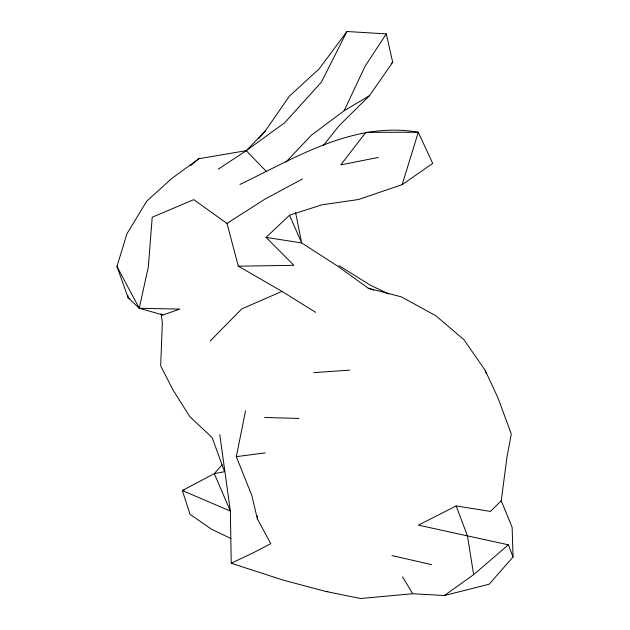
<?xml version="1.0" encoding="UTF-8"?>
<svg xmlns="http://www.w3.org/2000/svg" width="630" height="630" viewBox="0 0 630 630"><rect width="100%" height="100%" fill="white"/><g stroke="black" fill="none" stroke-linecap="round" stroke-linejoin="round"><path stroke-width="0.94" d="M219.807 434.692L230.367 511.095L231.241 563.236L283.051 580.088L325.915 591.491L360.494 598.5L412.713 593.751L444.378 595.515L489.14 584.215L513.04 556.991L512.143 527.397L501.236 500.763L506.969 457.026L511.3 433.991L497.787 397.459L485.187 370.377L463.932 339.672L435.921 315.803L401.412 296.88L368.227 288.209L337.743 266.191L301.66 242.92L266.104 237.392L289.501 215.224L322.017 204.805L358.517 199.521L402.168 184.645L432.692 163.422L418.281 132.253C354.036 120.921 295.399 157.831 239.943 184.464M231.241 563.236L253.551 552.644L270.782 543.682L257.379 518.884L251.78 495.377L236.321 456.648L245.566 410.728M323.348 145.467L339.113 125.709L369.495 95.673L392.695 62.283L386.308 33.894L346.941 31.5L321.402 82.105L284.705 122.716L246.259 150.672L198.828 158.728L171.746 178.495L146.743 201.151L126.953 233.73L116.96 266.443L128.111 297.754L139.246 308.267L179.747 309.094L162.942 314.992L139.246 308.267L148.341 266.813L152.216 217.24L193.733 199.639L226.989 223.422L238.337 266.183L281.98 291.399L315.669 312.346M402.168 184.645L418.281 132.253L365.833 132.316L340.822 164.871L378.205 157.453M285.878 162.146L311.417 135.166L344.145 110.746L365.061 66.284L386.308 33.894M258.828 138.553L265.214 131.079L289.28 96.296L319.237 68.772L346.941 31.5M222.067 464.798L214.326 473.642L182.338 490.542L190.087 514.356L211.412 529.145L230.84 538.485M218.224 169.194L246.259 150.672L265.214 131.079M210.231 340.972L241.778 308.897L281.98 291.399M501.236 500.763L490.439 511.418L456.159 505.953L418.367 525.136L508.347 544.816L513.04 556.991M444.378 595.515L473.634 574.662L508.347 544.816M190.717 165.556L198.828 158.728M391.183 63.504L392.695 62.283M226.989 223.422L264.828 199.19L302.542 178.92M344.145 110.746L369.495 95.673M184.236 490.038L182.338 490.542L230.367 511.095L214.326 473.642L224.556 471.689L212.137 437.582L189.764 416.611L173.093 390.08L160.697 365.935L162.343 322.481L161.099 313.882M236.321 456.648L265.261 452.876M313.772 372.637L349.713 370.117M325.915 591.491L327.868 591.42M238.337 266.183L293.887 265.309L266.104 237.392M264.655 417.493L298.966 418.43M391.947 555.558L431.566 564.645M368.227 288.209L373.684 290.186M388.765 293.997L370.33 285.169L338.979 265.616M129.851 298.62L128.111 297.754L128.103 295.809M161.201 314.134L162.942 314.992M246.259 150.672L266.395 171.502M402.546 576.883L412.713 593.751M116.96 266.443L139.246 308.267M289.501 215.224L301.66 242.92L295.596 212.586M456.159 505.953L467.515 536.067L473.634 574.662M485.187 370.377L486.368 373.905M257.323 515.938L257.379 518.884"/></g></svg>
